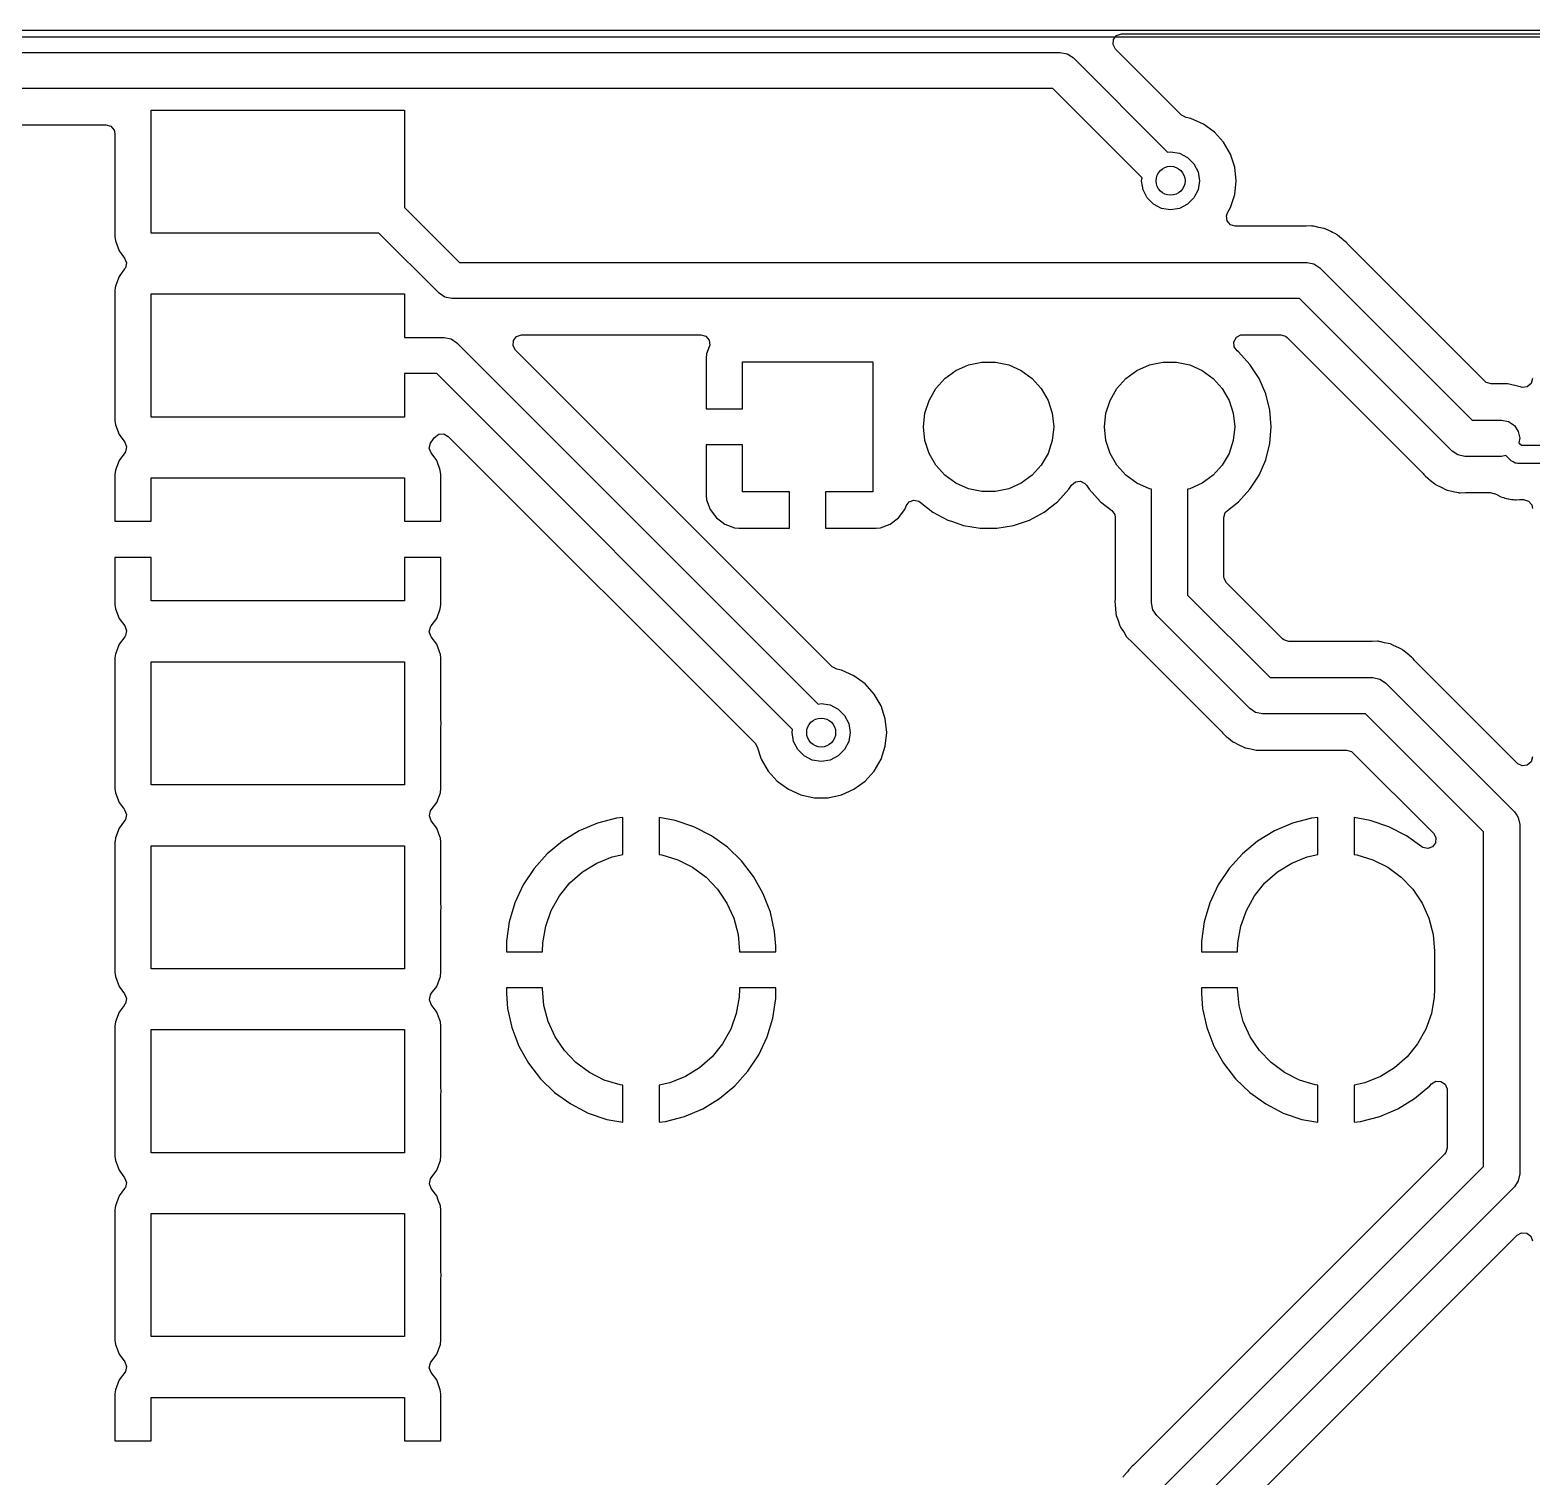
# Model space of a CAD drawing. Extents: x 1.7 to 7.7, y -4.5 to -1.4.
# Drawn here: x 4.77 to 5.587, y -2.185 to -1.398 of the extents above; entities that cross this region are included whole.
import ezdxf

# ---------------------------------------------------------------- set-up
doc = ezdxf.new("R2010")
doc.units = 0
doc.header["$MEASUREMENT"] = 0
doc.layers.add('BLACK', color=7, linetype='CONTINUOUS')

msp = doc.modelspace()

# ---------------------------------------------------------------- linework, layer by layer
at = {"layer": 'BLACK', "linetype": 'CONTINUOUS'}
for p, q in [((1.7, -1.39803), (7.7, -1.39803)), ((7.69803, -1.40197), (1.70197, -1.40197)), ((5.35882, -1.40594), (5.35902, -1.4032)), ((5.35902, -1.4032), (5.36067, -1.40099)), ((5.36067, -1.40099), (5.36324, -1.40003)), ((5.36324, -1.40003), (5.36359, -1.40002)), ((5.36359, -1.40002), (7.6951, -1.40002)), ((4.42, -1.41016), (5.33, -1.41016)), ((5.33, -1.41016), (5.33377, -1.41091)), ((5.33377, -1.41091), (5.33696, -1.41304)), ((5.36014, -1.40835), (5.35882, -1.40594)), ((5.39601, -1.44423), (5.36014, -1.40835)), ((5.33696, -1.41304), (5.38842, -1.4645)), ((5.32592, -1.42984), (4.42408, -1.42984)), ((5.3745, -1.47842), (5.32592, -1.42984)), ((4.83567, -1.50846), (4.83567, -1.44154)), ((4.83567, -1.44154), (4.97346, -1.44154)), ((4.97346, -1.44154), (4.97346, -1.49455)), ((5.39603, -1.44424), (5.39601, -1.44423)), ((5.39845, -1.44555), (5.39603, -1.44424)), ((5.40102, -1.4461), (5.39845, -1.44555)), ((4.63997, -1.44955), (4.81108, -1.44955)), ((4.81108, -1.44955), (4.81372, -1.45032)), ((4.81372, -1.45032), (4.81552, -1.4524)), ((4.81552, -1.4524), (4.81596, -1.45443)), ((5.40782, -1.44913), (5.40102, -1.4461)), ((5.40102, -1.4461), (5.40102, -1.4461)), ((5.41385, -1.45351), (5.40782, -1.44913)), ((5.40782, -1.44913), (5.40782, -1.44913)), ((5.41884, -1.45905), (5.41385, -1.45351)), ((5.41385, -1.45351), (5.41385, -1.45351)), ((4.81596, -1.45443), (4.81596, -1.51035)), ((5.42257, -1.4655), (5.41884, -1.45905)), ((5.38842, -1.4645), (5.39, -1.46425)), ((5.39, -1.46425), (5.39487, -1.46502)), ((5.39487, -1.46502), (5.39926, -1.46726)), ((5.39926, -1.46726), (5.40274, -1.47074)), ((5.42487, -1.47259), (5.42257, -1.4655)), ((5.40274, -1.47074), (5.40498, -1.47513)), ((5.40498, -1.47513), (5.40575, -1.48)), ((5.42565, -1.48), (5.42487, -1.47259)), ((5.37425, -1.48), (5.3745, -1.47842)), ((5.37502, -1.48487), (5.37425, -1.48)), ((5.37726, -1.48926), (5.37502, -1.48487)), ((5.40498, -1.48487), (5.40274, -1.48926)), ((5.40575, -1.48), (5.40498, -1.48487)), ((5.42487, -1.48741), (5.42565, -1.48)), ((4.97346, -1.49455), (5.00327, -1.52435)), ((5.38074, -1.49274), (5.37726, -1.48926)), ((5.38513, -1.49498), (5.38074, -1.49274)), ((5.39926, -1.49274), (5.39487, -1.49498)), ((5.40274, -1.48926), (5.39926, -1.49274)), ((5.42113, -1.49698), (5.42257, -1.4945)), ((5.42257, -1.4945), (5.42487, -1.48741)), ((5.39, -1.49575), (5.38513, -1.49498)), ((5.39487, -1.49498), (5.39, -1.49575)), ((5.42033, -1.49907), (5.42093, -1.49733)), ((5.42072, -1.5018), (5.42033, -1.49907)), ((5.42252, -1.50387), (5.42072, -1.5018)), ((5.42093, -1.49733), (5.42113, -1.49698)), ((4.81596, -1.51035), (4.81596, -1.51035)), ((4.81596, -1.51035), (4.81622, -1.5127)), ((4.95955, -1.50846), (4.83567, -1.50846)), ((4.99224, -1.54116), (4.95955, -1.50846)), ((5.42516, -1.50465), (5.42252, -1.50387)), ((5.46377, -1.50465), (5.42516, -1.50465)), ((5.46679, -1.50456), (5.46377, -1.50465)), ((5.46707, -1.50459), (5.46679, -1.50456)), ((5.46737, -1.50461), (5.46707, -1.50458)), ((5.46707, -1.50458), (5.46707, -1.50459)), ((5.46737, -1.50462), (5.46737, -1.50461)), ((5.46765, -1.50465), (5.46737, -1.50462)), ((5.46866, -1.50489), (5.46765, -1.50465)), ((5.47059, -1.50535), (5.46866, -1.50489)), ((5.47246, -1.50573), (5.47059, -1.50535)), ((5.47355, -1.50596), (5.47246, -1.50573)), ((5.47382, -1.50605), (5.47355, -1.50596)), ((5.47411, -1.50614), (5.47382, -1.50605)), ((5.47382, -1.50605), (5.47382, -1.50605)), ((5.4741, -1.50615), (5.47411, -1.50614)), ((5.47437, -1.50624), (5.4741, -1.50615)), ((5.47561, -1.50687), (5.47437, -1.50624)), ((5.47437, -1.50624), (5.47437, -1.50624)), ((5.47437, -1.50624), (5.47437, -1.50624)), ((5.47707, -1.5076), (5.47561, -1.50687)), ((5.47814, -1.5081), (5.47707, -1.5076)), ((5.47981, -1.50888), (5.47814, -1.5081)), ((5.48006, -1.50903), (5.47981, -1.50888)), ((5.47981, -1.50888), (5.47981, -1.50888)), ((5.47981, -1.50888), (5.47981, -1.50888)), ((5.48031, -1.50918), (5.48006, -1.50902)), ((5.48006, -1.50902), (5.48006, -1.50903)), ((5.48031, -1.50919), (5.48031, -1.50918)), ((5.48054, -1.50934), (5.48031, -1.50919)), ((5.48083, -1.50958), (5.48054, -1.50934)), ((5.48054, -1.50934), (5.48054, -1.50934)), ((5.48054, -1.50934), (5.48054, -1.50934)), ((5.48286, -1.51129), (5.48083, -1.50958)), ((4.81622, -1.5127), (4.8182, -1.51801)), ((4.8182, -1.51801), (4.8182, -1.51801)), ((4.8182, -1.51801), (4.82124, -1.52207)), ((5.48387, -1.51209), (5.48286, -1.51129)), ((5.48399, -1.5122), (5.48387, -1.51209)), ((5.4841, -1.51232), (5.48399, -1.5122)), ((5.48426, -1.51246), (5.4841, -1.51232)), ((5.48494, -1.51303), (5.48426, -1.51246)), ((5.48584, -1.51378), (5.48494, -1.51303)), ((5.48611, -1.51415), (5.48584, -1.51378)), ((5.4864, -1.51454), (5.48611, -1.51415)), ((5.48686, -1.51508), (5.4864, -1.51454)), ((5.56081, -1.58902), (5.48686, -1.51508)), ((4.82124, -1.52207), (4.8222, -1.52465)), ((4.8222, -1.52465), (4.82162, -1.52734)), ((5.00327, -1.52435), (5.4642, -1.52435)), ((5.4642, -1.52435), (5.46796, -1.5251)), ((5.46796, -1.5251), (5.47116, -1.52724)), ((5.47116, -1.52724), (5.55408, -1.61016)), ((4.8182, -1.53199), (4.81622, -1.5373)), ((4.82124, -1.52793), (4.8182, -1.53199)), ((4.8182, -1.53199), (4.8182, -1.53199)), ((4.82162, -1.52734), (4.82124, -1.52793)), ((4.81612, -1.53818), (4.81596, -1.53965)), ((4.81596, -1.53965), (4.81596, -1.53965)), ((4.81596, -1.53965), (4.81596, -1.61035)), ((4.81622, -1.5373), (4.81612, -1.53818)), ((4.83567, -1.60846), (4.83567, -1.54154)), ((4.83567, -1.54154), (4.97346, -1.54154)), ((4.97346, -1.54154), (4.97346, -1.56516)), ((4.99543, -1.54329), (4.99224, -1.54116)), ((4.9992, -1.54404), (4.99543, -1.54329)), ((5.46012, -1.54404), (4.9992, -1.54404)), ((5.54304, -1.62696), (5.46012, -1.54404)), ((4.97346, -1.56516), (4.995, -1.56516)), ((4.995, -1.56516), (4.99877, -1.56591)), ((4.99877, -1.56591), (5.00196, -1.56804)), ((5.00196, -1.56804), (5.19842, -1.7645)), ((5.03255, -1.56966), (5.03274, -1.56692)), ((5.03274, -1.56692), (5.03439, -1.56472)), ((5.03439, -1.56472), (5.03697, -1.56376)), ((5.03697, -1.56376), (5.03732, -1.56374)), ((5.03732, -1.56374), (5.13457, -1.56374)), ((5.13457, -1.56374), (5.13721, -1.56452)), ((5.13721, -1.56452), (5.13901, -1.5666)), ((5.13901, -1.5666), (5.1394, -1.56932)), ((5.4244, -1.5675), (5.42577, -1.56511)), ((5.42455, -1.57025), (5.4244, -1.5675)), ((5.42577, -1.56511), (5.42821, -1.56384)), ((5.42821, -1.56384), (5.42915, -1.56374)), ((5.42915, -1.56374), (5.44994, -1.56374)), ((5.44994, -1.56374), (5.45258, -1.56452)), ((5.45258, -1.56452), (5.45339, -1.56517)), ((5.45339, -1.56517), (5.52733, -1.63912)), ((5.03386, -1.57208), (5.03255, -1.56966)), ((5.20601, -1.74423), (5.03386, -1.57208)), ((5.13773, -1.57412), (5.13748, -1.57646)), ((5.13914, -1.57033), (5.13773, -1.57412)), ((5.13773, -1.57412), (5.13773, -1.57412)), ((5.1394, -1.56932), (5.13914, -1.57033)), ((5.42616, -1.57248), (5.42455, -1.57025)), ((5.42692, -1.57307), (5.42616, -1.57248)), ((5.43311, -1.5798), (5.42692, -1.57307)), ((5.13748, -1.57646), (5.13748, -1.60394)), ((5.15717, -1.60394), (5.15717, -1.57835)), ((5.15717, -1.57835), (5.22803, -1.57835)), ((5.22803, -1.57835), (5.22803, -1.64921)), ((5.26731, -1.58745), (5.27331, -1.58309)), ((5.27331, -1.58309), (5.28007, -1.58008)), ((5.28007, -1.58008), (5.28732, -1.57854)), ((5.28732, -1.57854), (5.29473, -1.57854)), ((5.29473, -1.57854), (5.30197, -1.58008)), ((5.30197, -1.58008), (5.30874, -1.58309)), ((5.30874, -1.58309), (5.31473, -1.58745)), ((5.36574, -1.58745), (5.37173, -1.58309)), ((5.37173, -1.58309), (5.3785, -1.58008)), ((5.3785, -1.58008), (5.38575, -1.57854)), ((5.38575, -1.57854), (5.39315, -1.57854)), ((5.39315, -1.57854), (5.4004, -1.58008)), ((5.4004, -1.58008), (5.40717, -1.58309)), ((5.40717, -1.58309), (5.41316, -1.58745)), ((5.43811, -1.58745), (5.43311, -1.5798)), ((5.43311, -1.5798), (5.43311, -1.5798)), ((5.43311, -1.5798), (5.43311, -1.5798)), ((4.99092, -1.58484), (4.97346, -1.58484)), ((4.97346, -1.58484), (4.97346, -1.60846)), ((5.1845, -1.77842), (4.99092, -1.58484)), ((5.26236, -1.59295), (5.26731, -1.58745)), ((5.31473, -1.58745), (5.31969, -1.59295)), ((5.36078, -1.59295), (5.36574, -1.58745)), ((5.41316, -1.58745), (5.41811, -1.59295)), ((5.44178, -1.59581), (5.43811, -1.58745)), ((5.56162, -1.58968), (5.56081, -1.58902)), ((5.56426, -1.59045), (5.56162, -1.58968)), ((5.57345, -1.59045), (5.56426, -1.59045)), ((5.58017, -1.59205), (5.57345, -1.59045)), ((5.57345, -1.59045), (5.57345, -1.59045)), ((5.58028, -1.59208), (5.58017, -1.59205)), ((5.58017, -1.59205), (5.58017, -1.59205)), ((5.58017, -1.59205), (5.58017, -1.59205)), ((5.58125, -1.59233), (5.58028, -1.59208)), ((5.58398, -1.59194), (5.58125, -1.59233)), ((5.58606, -1.59014), (5.58398, -1.59194)), ((5.58683, -1.5875), (5.58606, -1.59014)), ((5.25636, -1.60641), (5.25865, -1.59937)), ((5.25865, -1.59937), (5.26236, -1.59295)), ((5.31969, -1.59295), (5.32339, -1.59937)), ((5.32339, -1.59937), (5.32568, -1.60641)), ((5.35479, -1.60641), (5.35708, -1.59937)), ((5.35708, -1.59937), (5.36078, -1.59295)), ((5.41811, -1.59295), (5.42182, -1.59937)), ((5.42182, -1.59937), (5.42411, -1.60641)), ((5.44402, -1.60467), (5.44178, -1.59581)), ((4.97346, -1.60846), (4.83567, -1.60846)), ((5.13748, -1.60394), (5.15717, -1.60394)), ((5.25559, -1.61378), (5.25636, -1.60641)), ((5.32568, -1.60641), (5.32646, -1.61378)), ((5.35402, -1.61378), (5.35479, -1.60641)), ((5.42411, -1.60641), (5.42488, -1.61378)), ((5.44478, -1.61378), (5.44402, -1.60467)), ((5.44402, -1.60467), (5.44402, -1.60467)), ((4.81596, -1.61035), (4.81596, -1.61035)), ((4.81596, -1.61035), (4.81622, -1.6127)), ((4.81622, -1.6127), (4.8182, -1.61801)), ((5.25636, -1.62115), (5.25559, -1.61378)), ((5.32646, -1.61378), (5.32568, -1.62115)), ((5.35479, -1.62115), (5.35402, -1.61378)), ((5.42488, -1.61378), (5.42411, -1.62115)), ((5.44402, -1.62289), (5.44478, -1.61378)), ((5.44478, -1.61378), (5.44478, -1.61378)), ((5.55408, -1.61016), (5.57, -1.61016)), ((5.57, -1.61016), (5.57377, -1.61091)), ((5.57377, -1.61091), (5.57696, -1.61304)), ((5.57696, -1.61304), (5.57909, -1.61623)), ((5.57909, -1.61623), (5.57984, -1.62)), ((4.8182, -1.61801), (4.8182, -1.61801)), ((4.8182, -1.61801), (4.82126, -1.62209)), ((4.82126, -1.62209), (4.82222, -1.62467)), ((4.82222, -1.62467), (4.82163, -1.62736)), ((4.98692, -1.62536), (4.9875, -1.62268)), ((4.9875, -1.62268), (4.98788, -1.62209)), ((4.98788, -1.62209), (4.98982, -1.61949)), ((4.98982, -1.61949), (4.99202, -1.61785)), ((4.99202, -1.61785), (4.99477, -1.61765)), ((4.99477, -1.61765), (4.99718, -1.61897)), ((4.99718, -1.61897), (5.16406, -1.78585)), ((5.13748, -1.62362), (5.13748, -1.6511)), ((5.15717, -1.62362), (5.13748, -1.62362)), ((5.15717, -1.64921), (5.15717, -1.62362)), ((5.25865, -1.62819), (5.25636, -1.62115)), ((5.32568, -1.62115), (5.32339, -1.62819)), ((5.35708, -1.62819), (5.35479, -1.62115)), ((5.42411, -1.62115), (5.42182, -1.62819)), ((5.44178, -1.63174), (5.44402, -1.62289)), ((5.44402, -1.62289), (5.44402, -1.62289)), ((5.57984, -1.62), (5.57936, -1.6224)), ((5.57936, -1.6224), (5.58078, -1.62382)), ((5.58078, -1.62382), (5.71, -1.62382)), ((4.81821, -1.632), (4.81624, -1.63731)), ((4.82126, -1.62794), (4.81821, -1.632)), ((4.81821, -1.632), (4.81821, -1.632)), ((4.82163, -1.62736), (4.82126, -1.62794)), ((4.98788, -1.62794), (4.98692, -1.62536)), ((4.99092, -1.632), (4.98788, -1.62794)), ((4.9929, -1.63731), (4.99092, -1.632)), ((4.99092, -1.632), (4.99092, -1.632)), ((5.26236, -1.63461), (5.25865, -1.62819)), ((5.32339, -1.62819), (5.31969, -1.63461)), ((5.36078, -1.63461), (5.35708, -1.62819)), ((5.42182, -1.62819), (5.41811, -1.63461)), ((5.43811, -1.64011), (5.44178, -1.63174)), ((5.54623, -1.62909), (5.54304, -1.62696)), ((5.54304, -1.62696), (5.54304, -1.62696)), ((5.55, -1.62984), (5.54623, -1.62909)), ((5.57, -1.62984), (5.55, -1.62984)), ((5.5724, -1.62936), (5.57, -1.62984)), ((5.57526, -1.63222), (5.5724, -1.62936)), ((5.57633, -1.6328), (5.57526, -1.63222)), ((5.57735, -1.63346), (5.57633, -1.6328)), ((4.81624, -1.63731), (4.81598, -1.63965)), ((4.81598, -1.63965), (4.81598, -1.66516)), ((4.81624, -1.63731), (4.81624, -1.63731)), ((4.83567, -1.66516), (4.83567, -1.64154)), ((4.83567, -1.64154), (4.97346, -1.64154)), ((4.97346, -1.64154), (4.97346, -1.66516)), ((4.99315, -1.63965), (4.9929, -1.63731)), ((4.9929, -1.63731), (4.9929, -1.63731)), ((4.99315, -1.66516), (4.99315, -1.63965)), ((4.99315, -1.63965), (4.99315, -1.63965)), ((5.26731, -1.64011), (5.26236, -1.63461)), ((5.27331, -1.64447), (5.26731, -1.64011)), ((5.31473, -1.64011), (5.30874, -1.64447)), ((5.31969, -1.63461), (5.31473, -1.64011)), ((5.36574, -1.64011), (5.36078, -1.63461)), ((5.37173, -1.64447), (5.36574, -1.64011)), ((5.41316, -1.64011), (5.40717, -1.64447)), ((5.41811, -1.63461), (5.41316, -1.64011)), ((5.43311, -1.64776), (5.43811, -1.64011)), ((5.52733, -1.63912), (5.5278, -1.63966)), ((5.5278, -1.63966), (5.52836, -1.64041)), ((5.52836, -1.64041), (5.52994, -1.64174)), ((5.5776, -1.6335), (5.57735, -1.63346)), ((5.57769, -1.63355), (5.5776, -1.6335)), ((5.57787, -1.63354), (5.57769, -1.63355)), ((5.57874, -1.63366), (5.57787, -1.63354)), ((5.71, -1.63366), (5.57874, -1.63366)), ((5.18276, -1.64921), (5.15717, -1.64921)), ((5.18276, -1.6689), (5.18276, -1.64921)), ((5.22803, -1.64921), (5.20244, -1.64921)), ((5.20244, -1.64921), (5.20244, -1.6689)), ((5.28007, -1.64748), (5.27331, -1.64447)), ((5.28732, -1.64902), (5.28007, -1.64748)), ((5.29473, -1.64902), (5.28732, -1.64902)), ((5.30197, -1.64748), (5.29473, -1.64902)), ((5.30874, -1.64447), (5.30197, -1.64748)), ((5.3285, -1.65448), (5.33468, -1.64776)), ((5.33468, -1.64776), (5.33615, -1.64552)), ((5.33615, -1.64552), (5.33824, -1.64373)), ((5.33824, -1.64373), (5.34097, -1.64336)), ((5.34097, -1.64336), (5.34346, -1.64452)), ((5.34346, -1.64452), (5.34432, -1.64552)), ((5.34432, -1.64552), (5.34579, -1.64776)), ((5.34579, -1.64776), (5.34579, -1.64776)), ((5.34579, -1.64776), (5.34579, -1.64776)), ((5.34579, -1.64776), (5.35198, -1.65448)), ((5.3785, -1.64748), (5.37173, -1.64447)), ((5.37961, -1.64771), (5.3785, -1.64748)), ((5.37961, -1.70945), (5.37961, -1.64771)), ((5.4004, -1.64748), (5.39929, -1.64771)), ((5.39929, -1.64771), (5.39929, -1.70537)), ((5.40717, -1.64447), (5.4004, -1.64748)), ((5.42692, -1.65448), (5.43311, -1.64776)), ((5.52994, -1.64174), (5.53009, -1.64188)), ((5.53009, -1.64188), (5.53032, -1.64211)), ((5.53032, -1.64211), (5.53032, -1.64211)), ((5.53032, -1.64211), (5.53119, -1.64279)), ((5.53119, -1.64279), (5.53134, -1.64291)), ((5.53134, -1.64291), (5.53365, -1.64485)), ((5.53365, -1.64485), (5.53365, -1.64485)), ((5.53365, -1.64485), (5.53389, -1.64501)), ((5.53389, -1.64501), (5.53389, -1.64501)), ((5.53389, -1.64501), (5.53414, -1.64517)), ((5.53414, -1.64517), (5.53414, -1.64517)), ((5.53414, -1.64517), (5.53438, -1.64532)), ((5.53438, -1.64532), (5.53438, -1.64532)), ((5.53438, -1.64532), (5.53438, -1.64532)), ((5.53438, -1.64532), (5.53712, -1.6466)), ((5.53712, -1.6466), (5.53983, -1.64795)), ((5.53983, -1.64795), (5.53983, -1.64795)), ((5.53983, -1.64795), (5.54009, -1.64805)), ((5.54009, -1.64805), (5.54009, -1.64805)), ((5.54009, -1.64805), (5.54037, -1.64815)), ((5.54037, -1.64815), (5.54037, -1.64815)), ((5.54037, -1.64815), (5.54064, -1.64824)), ((5.54064, -1.64824), (5.5436, -1.64885)), ((5.5436, -1.64885), (5.54655, -1.64955)), ((5.54655, -1.64955), (5.54655, -1.64955)), ((5.54655, -1.64955), (5.54683, -1.64958)), ((5.54683, -1.64958), (5.54683, -1.64958)), ((5.54683, -1.64958), (5.54712, -1.64961)), ((5.54712, -1.64961), (5.54712, -1.64961)), ((5.54712, -1.64961), (5.54741, -1.64964)), ((5.54741, -1.64964), (5.55043, -1.64955)), ((5.54741, -1.64964), (5.54741, -1.64964)), ((5.54741, -1.64964), (5.54741, -1.64964)), ((5.55043, -1.64955), (5.56383, -1.64955)), ((5.56383, -1.64955), (5.56578, -1.65008)), ((5.13748, -1.6511), (5.13773, -1.65344)), ((5.13773, -1.65344), (5.13773, -1.65344)), ((5.13773, -1.65344), (5.13971, -1.65874)), ((5.24549, -1.65874), (5.24621, -1.65681)), ((5.24621, -1.65681), (5.24786, -1.65461)), ((5.24786, -1.65461), (5.25043, -1.65365)), ((5.25043, -1.65365), (5.25312, -1.65423)), ((5.25312, -1.65423), (5.25378, -1.65466)), ((5.25378, -1.65466), (5.26076, -1.6601)), ((5.32245, -1.65919), (5.32404, -1.65795)), ((5.32404, -1.65795), (5.3285, -1.65448)), ((5.35198, -1.65448), (5.35802, -1.65919)), ((5.42088, -1.65919), (5.42692, -1.65448)), ((5.56578, -1.65008), (5.56582, -1.64998)), ((5.56582, -1.64998), (5.5661, -1.65011)), ((5.5661, -1.65011), (5.56779, -1.65083)), ((5.56779, -1.65083), (5.56799, -1.65093)), ((5.56799, -1.65093), (5.5696, -1.65182)), ((5.5696, -1.65182), (5.57037, -1.65201)), ((5.57037, -1.65201), (5.57109, -1.65226)), ((5.57109, -1.65226), (5.57182, -1.65258)), ((5.57182, -1.65258), (5.57352, -1.65285)), ((5.57352, -1.65285), (5.57363, -1.65286)), ((5.57363, -1.65286), (5.57385, -1.65291)), ((5.57385, -1.65291), (5.57563, -1.65337)), ((5.57563, -1.65337), (5.57642, -1.65337)), ((5.57642, -1.65337), (5.57718, -1.65343)), ((5.57718, -1.65343), (5.57796, -1.65355)), ((5.57796, -1.65355), (5.57979, -1.65338)), ((5.57796, -1.65355), (5.57796, -1.65355)), ((5.57796, -1.65355), (5.57796, -1.65355)), ((5.57796, -1.65355), (5.57796, -1.65355)), ((5.57979, -1.65338), (5.58002, -1.65337)), ((5.58002, -1.65337), (5.58197, -1.65337)), ((5.58197, -1.65337), (5.58461, -1.65414)), ((5.58461, -1.65414), (5.58641, -1.65622)), ((5.58641, -1.65622), (5.58685, -1.65825)), ((4.81598, -1.66516), (4.83567, -1.66516)), ((4.97346, -1.66516), (4.99315, -1.66516)), ((5.13971, -1.65874), (5.13971, -1.65874)), ((5.13971, -1.65874), (5.1431, -1.66328)), ((5.1431, -1.66328), (5.1431, -1.66328)), ((5.1431, -1.66328), (5.14763, -1.66667)), ((5.23756, -1.66667), (5.24209, -1.66328)), ((5.24209, -1.66328), (5.24549, -1.65874)), ((5.24209, -1.66328), (5.24209, -1.66328)), ((5.24549, -1.65874), (5.24549, -1.65874)), ((5.26076, -1.6601), (5.26076, -1.6601)), ((5.26076, -1.6601), (5.26076, -1.6601)), ((5.26076, -1.6601), (5.2688, -1.66445)), ((5.2688, -1.66445), (5.27087, -1.66516)), ((5.27087, -1.66516), (5.27744, -1.66741)), ((5.30461, -1.66741), (5.31325, -1.66445)), ((5.31325, -1.66445), (5.32128, -1.6601)), ((5.32128, -1.6601), (5.32245, -1.65919)), ((5.35802, -1.65919), (5.35963, -1.66142)), ((5.35963, -1.66142), (5.3599, -1.66304)), ((5.3599, -1.66304), (5.3599, -1.70694)), ((5.419, -1.66304), (5.41977, -1.6604)), ((5.419, -1.69519), (5.419, -1.66304)), ((5.41977, -1.6604), (5.42088, -1.65919)), ((5.14763, -1.66667), (5.14763, -1.66667)), ((5.14763, -1.66667), (5.15294, -1.66865)), ((5.15294, -1.66865), (5.15294, -1.66865)), ((5.15294, -1.66865), (5.15528, -1.6689)), ((5.15528, -1.6689), (5.15528, -1.6689)), ((5.15528, -1.6689), (5.18276, -1.6689)), ((5.20244, -1.6689), (5.22991, -1.6689)), ((5.22991, -1.6689), (5.22992, -1.6689)), ((5.22992, -1.6689), (5.23226, -1.66865)), ((5.23226, -1.66865), (5.23756, -1.66667)), ((5.23226, -1.66865), (5.23226, -1.66865)), ((5.23756, -1.66667), (5.23756, -1.66667)), ((5.27744, -1.66741), (5.27744, -1.66741)), ((5.27744, -1.66741), (5.27744, -1.66741)), ((5.27744, -1.66741), (5.28645, -1.66892)), ((5.28645, -1.66892), (5.28645, -1.66892)), ((5.28645, -1.66892), (5.29559, -1.66892)), ((5.29559, -1.66892), (5.30461, -1.66741)), ((5.29559, -1.66892), (5.29559, -1.66892)), ((4.81598, -1.68484), (4.81598, -1.71035)), ((4.83567, -1.68484), (4.81598, -1.68484)), ((4.83567, -1.70846), (4.83567, -1.68484)), ((4.99315, -1.68484), (4.97346, -1.68484)), ((4.97346, -1.68484), (4.97346, -1.70846)), ((4.99315, -1.71035), (4.99315, -1.68484)), ((5.41911, -1.69623), (5.419, -1.69519)), ((5.42043, -1.69864), (5.41911, -1.69623)), ((5.45081, -1.72902), (5.42043, -1.69864)), ((5.3599, -1.70694), (5.35985, -1.70765)), ((5.39929, -1.70537), (5.44408, -1.75016)), ((4.81598, -1.71035), (4.81624, -1.71269)), ((4.81624, -1.71269), (4.81624, -1.71269)), ((4.81624, -1.71269), (4.81821, -1.718)), ((4.90654, -1.70846), (4.83567, -1.70846)), ((4.97346, -1.70846), (4.90654, -1.70846)), ((4.99092, -1.718), (4.9929, -1.71269)), ((4.9929, -1.71269), (4.99315, -1.71035)), ((4.9929, -1.71269), (4.9929, -1.71269)), ((4.99315, -1.71035), (4.99315, -1.71035)), ((5.35985, -1.70765), (5.35971, -1.70858)), ((5.35971, -1.70858), (5.35989, -1.71063)), ((5.35989, -1.71063), (5.3599, -1.71085)), ((5.3599, -1.71085), (5.3599, -1.71117)), ((5.3599, -1.71117), (5.36005, -1.71245)), ((5.36005, -1.71245), (5.36031, -1.71546)), ((5.38036, -1.71322), (5.37961, -1.70945)), ((5.38249, -1.71641), (5.38036, -1.71322)), ((4.81821, -1.718), (4.81821, -1.718)), ((4.81821, -1.718), (4.82126, -1.72206)), ((4.82126, -1.72206), (4.82222, -1.72464)), ((4.98692, -1.72533), (4.9875, -1.72264)), ((4.9875, -1.72264), (4.98788, -1.72206)), ((4.98788, -1.72206), (4.99092, -1.718)), ((4.99092, -1.718), (4.99092, -1.718)), ((5.36031, -1.71546), (5.36037, -1.71574)), ((5.36037, -1.71574), (5.36037, -1.71574)), ((5.36037, -1.71574), (5.36043, -1.71603)), ((5.36043, -1.71603), (5.36044, -1.71603)), ((5.36044, -1.71603), (5.3605, -1.71631)), ((5.3605, -1.71631), (5.36154, -1.71915)), ((5.36154, -1.71915), (5.36249, -1.72202)), ((5.36249, -1.72202), (5.36261, -1.72228)), ((5.36261, -1.72228), (5.36261, -1.72228)), ((5.36261, -1.72228), (5.36274, -1.72255)), ((5.36274, -1.72255), (5.36274, -1.72255)), ((5.36274, -1.72255), (5.36286, -1.7228)), ((5.36286, -1.7228), (5.36286, -1.7228)), ((5.36286, -1.7228), (5.36286, -1.7228)), ((5.36286, -1.7228), (5.36453, -1.72533)), ((5.43304, -1.76696), (5.38249, -1.71641)), ((4.82126, -1.72791), (4.8182, -1.73199)), ((4.82163, -1.72732), (4.82126, -1.72791)), ((4.82222, -1.72464), (4.82163, -1.72732)), ((4.98788, -1.72791), (4.98692, -1.72533)), ((4.99094, -1.73199), (4.98788, -1.72791)), ((5.36453, -1.72533), (5.36611, -1.7279)), ((5.36611, -1.7279), (5.36629, -1.72812)), ((5.36629, -1.72812), (5.36629, -1.72812)), ((5.36629, -1.72812), (5.36648, -1.72835)), ((5.36648, -1.72835), (5.36648, -1.72835)), ((5.36648, -1.72835), (5.36666, -1.72857)), ((5.36666, -1.72857), (5.36886, -1.73065)), ((5.36886, -1.73065), (5.41733, -1.77912)), ((5.45162, -1.72968), (5.45081, -1.72902)), ((5.45426, -1.73045), (5.45162, -1.72968)), ((5.49957, -1.73045), (5.45426, -1.73045)), ((5.50259, -1.73036), (5.49957, -1.73045)), ((5.50288, -1.73039), (5.50259, -1.73036)), ((5.50317, -1.73042), (5.50288, -1.73039)), ((5.50288, -1.73039), (5.50288, -1.73039)), ((5.50345, -1.73045), (5.50317, -1.73042)), ((5.50317, -1.73042), (5.50317, -1.73042)), ((5.50427, -1.73065), (5.50345, -1.73045)), ((5.5064, -1.73115), (5.50427, -1.73065)), ((5.50826, -1.73154), (5.5064, -1.73115)), ((4.81612, -1.73819), (4.81596, -1.73965)), ((4.81622, -1.7373), (4.81612, -1.73819)), ((4.8182, -1.73199), (4.81622, -1.7373)), ((4.8182, -1.73199), (4.8182, -1.73199)), ((4.99287, -1.73717), (4.99094, -1.73199)), ((4.99094, -1.73199), (4.99094, -1.73199)), ((4.99292, -1.7373), (4.99287, -1.73717)), ((4.99317, -1.73965), (4.99292, -1.7373)), ((5.50936, -1.73176), (5.50826, -1.73154)), ((5.50963, -1.73185), (5.50936, -1.73176)), ((5.50991, -1.73195), (5.50963, -1.73185)), ((5.50963, -1.73185), (5.50963, -1.73185)), ((5.51017, -1.73205), (5.50991, -1.73195)), ((5.50991, -1.73195), (5.50991, -1.73195)), ((5.51091, -1.73242), (5.51017, -1.73205)), ((5.51017, -1.73205), (5.51017, -1.73205)), ((5.51017, -1.73205), (5.51017, -1.73205)), ((5.51288, -1.7334), (5.51091, -1.73242)), ((5.51407, -1.73396), (5.51288, -1.7334)), ((5.51562, -1.73468), (5.51407, -1.73396)), ((5.51586, -1.73483), (5.51562, -1.73468)), ((5.51562, -1.73468), (5.51562, -1.73468)), ((5.51562, -1.73468), (5.51562, -1.73468)), ((5.51611, -1.73499), (5.51586, -1.73483)), ((5.51586, -1.73483), (5.51586, -1.73483)), ((5.51635, -1.73515), (5.51611, -1.73499)), ((5.51611, -1.73499), (5.51611, -1.73499)), ((5.51866, -1.73709), (5.51635, -1.73515)), ((5.51968, -1.73789), (5.51866, -1.73709)), ((5.51979, -1.738), (5.51968, -1.73789)), ((5.51991, -1.73812), (5.51979, -1.738)), ((5.52006, -1.73826), (5.51991, -1.73812)), ((5.52097, -1.73902), (5.52006, -1.73826)), ((5.52164, -1.73959), (5.52097, -1.73902)), ((5.52169, -1.73965), (5.52164, -1.73959)), ((4.81596, -1.73965), (4.81596, -1.73965)), ((4.81596, -1.73965), (4.81596, -1.81035)), ((4.83567, -1.80846), (4.83567, -1.74154)), ((4.83567, -1.74154), (4.97346, -1.74154)), ((4.97346, -1.74154), (4.97346, -1.80846)), ((4.99317, -1.77257), (4.99317, -1.73965)), ((4.99317, -1.73965), (4.99317, -1.73965)), ((4.99317, -1.73965), (4.99317, -1.73965)), ((5.20603, -1.74424), (5.20601, -1.74423)), ((5.20845, -1.74555), (5.20603, -1.74424)), ((5.21102, -1.7461), (5.20845, -1.74555)), ((5.21782, -1.74913), (5.21102, -1.7461)), ((5.21102, -1.7461), (5.21102, -1.7461)), ((5.5222, -1.74034), (5.52169, -1.73965)), ((5.52267, -1.74088), (5.5222, -1.74034)), ((5.5785, -1.79671), (5.52267, -1.74088)), ((5.22385, -1.75351), (5.21782, -1.74913)), ((5.21782, -1.74913), (5.21782, -1.74913)), ((5.22884, -1.75905), (5.22385, -1.75351)), ((5.22385, -1.75351), (5.22385, -1.75351)), ((5.44408, -1.75016), (5.5, -1.75016)), ((5.5, -1.75016), (5.50377, -1.75091)), ((5.50377, -1.75091), (5.50696, -1.75304)), ((5.50696, -1.75304), (5.57696, -1.82304)), ((5.23257, -1.7655), (5.22884, -1.75905)), ((5.19842, -1.7645), (5.2, -1.76425)), ((5.2, -1.76425), (5.20487, -1.76502)), ((5.20487, -1.76502), (5.20926, -1.76726)), ((5.20926, -1.76726), (5.21274, -1.77074)), ((5.21274, -1.77074), (5.21498, -1.77513)), ((5.23487, -1.77259), (5.23257, -1.7655)), ((5.43623, -1.76909), (5.43304, -1.76696)), ((5.44, -1.76984), (5.43623, -1.76909)), ((5.49592, -1.76984), (5.44, -1.76984)), ((5.56016, -1.83408), (5.49592, -1.76984)), ((4.99318, -1.77278), (4.99317, -1.77257)), ((4.99317, -1.77743), (4.99318, -1.77722)), ((4.99317, -1.81035), (4.99317, -1.77743)), ((4.99337, -1.775), (4.99318, -1.77278)), ((4.99318, -1.77722), (4.99337, -1.775)), ((4.99337, -1.775), (4.99337, -1.775)), ((5.18425, -1.78), (5.1845, -1.77842)), ((5.18502, -1.78487), (5.18425, -1.78)), ((5.21498, -1.77513), (5.21575, -1.78)), ((5.21575, -1.78), (5.21498, -1.78487)), ((5.23565, -1.78), (5.23487, -1.77259)), ((5.23487, -1.78741), (5.23565, -1.78)), ((5.41733, -1.77912), (5.4178, -1.77966)), ((5.4178, -1.77966), (5.41836, -1.78041)), ((5.41836, -1.78041), (5.41994, -1.78174)), ((5.16406, -1.78585), (5.16526, -1.78779)), ((5.16526, -1.78779), (5.16743, -1.7945)), ((5.18726, -1.78926), (5.18502, -1.78487)), ((5.21498, -1.78487), (5.21274, -1.78926)), ((5.23257, -1.7945), (5.23487, -1.78741)), ((5.41994, -1.78174), (5.42009, -1.78188)), ((5.42009, -1.78188), (5.42032, -1.78211)), ((5.42032, -1.78211), (5.42032, -1.78211)), ((5.42032, -1.78211), (5.42134, -1.78291)), ((5.42134, -1.78291), (5.42365, -1.78485)), ((5.42365, -1.78485), (5.42365, -1.78485)), ((5.42365, -1.78485), (5.42389, -1.78501)), ((5.42389, -1.78501), (5.42389, -1.78501)), ((5.42389, -1.78501), (5.42414, -1.78517)), ((5.42414, -1.78517), (5.42414, -1.78517)), ((5.42414, -1.78517), (5.42438, -1.78532)), ((5.42438, -1.78532), (5.42438, -1.78532)), ((5.42438, -1.78532), (5.42438, -1.78532)), ((5.42438, -1.78532), (5.42712, -1.7866)), ((5.42712, -1.7866), (5.42983, -1.78795)), ((5.42983, -1.78795), (5.42983, -1.78795)), ((5.42983, -1.78795), (5.43009, -1.78805)), ((5.43009, -1.78805), (5.43009, -1.78805)), ((5.43009, -1.78805), (5.43037, -1.78815)), ((5.43037, -1.78815), (5.43037, -1.78815)), ((5.43037, -1.78815), (5.43064, -1.78824)), ((5.43064, -1.78824), (5.4336, -1.78885)), ((5.16743, -1.7945), (5.16743, -1.7945)), ((5.16743, -1.7945), (5.17116, -1.80095)), ((5.19074, -1.79274), (5.18726, -1.78926)), ((5.19513, -1.79498), (5.19074, -1.79274)), ((5.2, -1.79575), (5.19513, -1.79498)), ((5.20487, -1.79498), (5.2, -1.79575)), ((5.20926, -1.79274), (5.20487, -1.79498)), ((5.21274, -1.78926), (5.20926, -1.79274)), ((5.22884, -1.80095), (5.23257, -1.7945)), ((5.4336, -1.78885), (5.43655, -1.78955)), ((5.43655, -1.78955), (5.43655, -1.78955)), ((5.43655, -1.78955), (5.43683, -1.78958)), ((5.43683, -1.78958), (5.43683, -1.78958)), ((5.43683, -1.78958), (5.43712, -1.78961)), ((5.43712, -1.78961), (5.43712, -1.78961)), ((5.43712, -1.78961), (5.43741, -1.78964)), ((5.43741, -1.78964), (5.44043, -1.78955)), ((5.43741, -1.78964), (5.43741, -1.78964)), ((5.43741, -1.78964), (5.43741, -1.78964)), ((5.44043, -1.78955), (5.48574, -1.78955)), ((5.48574, -1.78955), (5.48838, -1.79032)), ((5.48838, -1.79032), (5.48919, -1.79098)), ((5.48919, -1.79098), (5.53295, -1.83474)), ((5.57875, -1.79695), (5.5785, -1.79671)), ((5.58606, -1.7959), (5.58398, -1.7977)), ((5.58683, -1.79326), (5.58606, -1.7959)), ((5.17116, -1.80095), (5.17615, -1.80649)), ((5.22385, -1.80649), (5.22884, -1.80095)), ((5.58125, -1.79809), (5.57875, -1.79695)), ((5.58398, -1.7977), (5.58125, -1.79809)), ((4.81596, -1.81035), (4.81596, -1.81035)), ((4.81596, -1.81035), (4.81622, -1.8127)), ((4.81622, -1.8127), (4.8182, -1.81801)), ((4.97346, -1.80846), (4.83567, -1.80846)), ((4.99094, -1.81801), (4.99292, -1.8127)), ((4.99292, -1.8127), (4.99317, -1.81035)), ((5.17615, -1.80649), (5.18218, -1.81087)), ((5.18218, -1.81087), (5.18218, -1.81087)), ((5.18218, -1.81087), (5.18898, -1.8139)), ((5.21102, -1.8139), (5.21782, -1.81087)), ((5.21782, -1.81087), (5.22385, -1.80649)), ((4.8182, -1.81801), (4.8182, -1.81801)), ((4.8182, -1.81801), (4.81981, -1.82016)), ((4.81981, -1.82016), (4.8209, -1.82162)), ((4.98789, -1.82207), (4.99094, -1.81801)), ((5.18898, -1.8139), (5.18898, -1.8139)), ((5.18898, -1.8139), (5.19627, -1.81545)), ((5.19627, -1.81545), (5.19627, -1.81545)), ((5.19627, -1.81545), (5.20373, -1.81545)), ((5.20373, -1.81545), (5.21102, -1.8139)), ((5.20373, -1.81545), (5.20373, -1.81545)), ((4.82124, -1.82793), (4.8182, -1.83199)), ((4.8209, -1.82162), (4.82124, -1.82207)), ((4.82124, -1.82207), (4.8222, -1.82465)), ((4.82162, -1.82734), (4.82124, -1.82793)), ((4.8222, -1.82465), (4.82162, -1.82734)), ((4.98693, -1.82535), (4.98751, -1.82266)), ((4.98789, -1.82793), (4.98693, -1.82535)), ((4.98751, -1.82266), (4.98789, -1.82207)), ((4.99094, -1.83199), (4.98789, -1.82793)), ((5.07834, -1.82933), (5.06847, -1.83352)), ((5.08871, -1.82662), (5.07834, -1.82933)), ((5.0922, -1.82623), (5.08871, -1.82662)), ((5.08871, -1.82662), (5.08871, -1.82662)), ((5.0922, -1.84636), (5.0922, -1.82623)), ((5.12062, -1.82778), (5.11189, -1.82617)), ((5.11189, -1.82617), (5.11189, -1.84629)), ((5.13076, -1.83124), (5.12062, -1.82778)), ((5.12062, -1.82778), (5.12062, -1.82778)), ((5.45629, -1.82933), (5.44643, -1.83352)), ((5.46666, -1.82662), (5.45629, -1.82933)), ((5.47016, -1.82623), (5.46666, -1.82662)), ((5.46666, -1.82662), (5.46666, -1.82662)), ((5.47016, -1.84636), (5.47016, -1.82623)), ((5.49857, -1.82778), (5.48984, -1.82617)), ((5.48984, -1.82617), (5.48984, -1.84629)), ((5.50872, -1.83124), (5.49857, -1.82778)), ((5.49857, -1.82778), (5.49857, -1.82778)), ((5.57696, -1.82304), (5.57696, -1.82304)), ((5.57696, -1.82304), (5.57828, -1.82501)), ((5.57828, -1.82501), (5.57909, -1.82623)), ((5.57909, -1.82623), (5.57984, -1.83)), ((4.81622, -1.8373), (4.81602, -1.8391)), ((4.8182, -1.83199), (4.81622, -1.8373)), ((4.8182, -1.83199), (4.8182, -1.83199)), ((4.99286, -1.83715), (4.99094, -1.83199)), ((4.99094, -1.83199), (4.99094, -1.83199)), ((4.99292, -1.8373), (4.99286, -1.83715)), ((4.99317, -1.83965), (4.99292, -1.8373)), ((5.06847, -1.83352), (5.05933, -1.8391)), ((5.06847, -1.83352), (5.06847, -1.83352)), ((5.1403, -1.83614), (5.13076, -1.83124)), ((5.13076, -1.83124), (5.13076, -1.83124)), ((5.14901, -1.84238), (5.1403, -1.83614)), ((5.1403, -1.83614), (5.1403, -1.83614)), ((5.44643, -1.83352), (5.43728, -1.8391)), ((5.44643, -1.83352), (5.44643, -1.83352)), ((5.51825, -1.83614), (5.50872, -1.83124)), ((5.50872, -1.83124), (5.50872, -1.83124)), ((5.52666, -1.84216), (5.51825, -1.83614)), ((5.51825, -1.83614), (5.51825, -1.83614)), ((5.53295, -1.83474), (5.53427, -1.83715)), ((5.53427, -1.83715), (5.53408, -1.8399)), ((5.56016, -2.01592), (5.56016, -1.83408)), ((5.57984, -1.83), (5.57984, -1.83)), ((5.57984, -1.83), (5.57984, -2.02)), ((4.81602, -1.8391), (4.81596, -1.83965)), ((4.81596, -1.83965), (4.81596, -1.83965)), ((4.81596, -1.83965), (4.81596, -1.91035)), ((4.83567, -1.90846), (4.83567, -1.84154)), ((4.83567, -1.84154), (4.97346, -1.84154)), ((4.97346, -1.84154), (4.97346, -1.90846)), ((4.99317, -1.87257), (4.99317, -1.83965)), ((4.99317, -1.83965), (4.99317, -1.83965)), ((4.99317, -1.83965), (4.99317, -1.83965)), ((5.05932, -1.8391), (5.05109, -1.84596)), ((5.05933, -1.8391), (5.05932, -1.8391)), ((5.15673, -1.84982), (5.14901, -1.84238)), ((5.14901, -1.84238), (5.14901, -1.84238)), ((5.43728, -1.8391), (5.42904, -1.84596)), ((5.43728, -1.8391), (5.43728, -1.8391)), ((5.52716, -1.84248), (5.52666, -1.84216)), ((5.52985, -1.84306), (5.52716, -1.84248)), ((5.53243, -1.8421), (5.52985, -1.84306)), ((5.53408, -1.8399), (5.53243, -1.8421)), ((5.04393, -1.85394), (5.03802, -1.86288)), ((5.05109, -1.84596), (5.04393, -1.85394)), ((5.05109, -1.84596), (5.05109, -1.84596)), ((5.07021, -1.85577), (5.07794, -1.85101)), ((5.07794, -1.85101), (5.08637, -1.84762)), ((5.08637, -1.84762), (5.0922, -1.84636)), ((5.11189, -1.84629), (5.11333, -1.84648)), ((5.11333, -1.84648), (5.12201, -1.84914)), ((5.12201, -1.84914), (5.13012, -1.85323)), ((5.13012, -1.85323), (5.13742, -1.85863)), ((5.16328, -1.85831), (5.15673, -1.84982)), ((5.15673, -1.84982), (5.15673, -1.84982)), ((5.42188, -1.85394), (5.41597, -1.86288)), ((5.42904, -1.84596), (5.42188, -1.85394)), ((5.42904, -1.84596), (5.42904, -1.84596)), ((5.44816, -1.85577), (5.45589, -1.85101)), ((5.45589, -1.85101), (5.46432, -1.84762)), ((5.46432, -1.84762), (5.47016, -1.84636)), ((5.48984, -1.84629), (5.49128, -1.84648)), ((5.49128, -1.84648), (5.49996, -1.84914)), ((5.49996, -1.84914), (5.50807, -1.85323)), ((5.50807, -1.85323), (5.51537, -1.85863)), ((5.05769, -1.86884), (5.06339, -1.86177)), ((5.06339, -1.86177), (5.07021, -1.85577)), ((5.13742, -1.85863), (5.14371, -1.86518)), ((5.16853, -1.86765), (5.16328, -1.85831)), ((5.43564, -1.86884), (5.44134, -1.86177)), ((5.44134, -1.86177), (5.44816, -1.85577)), ((5.51537, -1.85863), (5.52166, -1.86518)), ((5.03802, -1.86288), (5.03347, -1.87259)), ((5.03802, -1.86288), (5.03802, -1.86288)), ((5.05326, -1.87676), (5.05769, -1.86884)), ((5.14371, -1.86518), (5.14879, -1.87271)), ((5.17236, -1.87767), (5.16853, -1.86765)), ((5.41597, -1.86288), (5.41142, -1.87259)), ((5.41597, -1.86288), (5.41597, -1.86288)), ((5.43121, -1.87676), (5.43564, -1.86884)), ((5.52166, -1.86518), (5.52674, -1.87271)), ((4.99318, -1.87278), (4.99317, -1.87257)), ((4.99317, -1.87743), (4.99318, -1.87722)), ((4.99317, -1.91035), (4.99317, -1.87743)), ((4.99337, -1.875), (4.99318, -1.87278)), ((4.99318, -1.87722), (4.99337, -1.875)), ((4.99337, -1.875), (4.99337, -1.875)), ((5.03347, -1.87259), (5.03038, -1.88285)), ((5.03347, -1.87259), (5.03347, -1.87259)), ((5.05023, -1.88533), (5.05326, -1.87676)), ((5.14879, -1.87271), (5.15253, -1.88098)), ((5.17469, -1.88813), (5.17236, -1.87767)), ((5.17236, -1.87767), (5.17236, -1.87767)), ((5.41142, -1.87259), (5.40833, -1.88285)), ((5.41142, -1.87259), (5.41142, -1.87259)), ((5.42818, -1.88533), (5.43121, -1.87676)), ((5.52674, -1.87271), (5.53048, -1.88098)), ((5.03038, -1.88285), (5.02882, -1.89346)), ((5.03038, -1.88285), (5.03038, -1.88285)), ((5.0487, -1.89428), (5.05023, -1.88533)), ((5.15253, -1.88098), (5.15482, -1.88977)), ((5.40833, -1.88285), (5.40677, -1.89346)), ((5.40833, -1.88285), (5.40833, -1.88285)), ((5.42665, -1.89428), (5.42818, -1.88533)), ((5.53048, -1.88098), (5.53277, -1.88977)), ((5.02882, -1.89346), (5.02882, -1.89921)), ((5.0485, -1.89882), (5.0487, -1.89428)), ((5.15482, -1.88977), (5.15559, -1.89882)), ((5.17528, -1.89614), (5.17469, -1.88813)), ((5.17469, -1.88813), (5.17469, -1.88813)), ((5.40677, -1.89346), (5.40677, -1.89921)), ((5.42646, -1.89882), (5.42665, -1.89428)), ((5.53277, -1.88977), (5.53354, -1.89882)), ((5.02882, -1.89921), (5.0485, -1.89921)), ((5.0485, -1.89921), (5.0485, -1.89882)), ((5.15559, -1.89882), (5.15559, -1.89921)), ((5.15559, -1.89921), (5.17528, -1.89921)), ((5.17528, -1.89921), (5.17528, -1.89614)), ((5.40677, -1.89921), (5.42646, -1.89921)), ((5.42646, -1.89921), (5.42646, -1.89882)), ((5.53354, -1.89882), (5.53354, -1.91929)), ((4.81596, -1.91035), (4.81596, -1.91035)), ((4.81596, -1.91035), (4.81622, -1.9127)), ((4.97346, -1.90846), (4.83567, -1.90846)), ((4.99292, -1.9127), (4.99317, -1.91035)), ((4.81622, -1.9127), (4.8182, -1.91801)), ((4.8182, -1.91801), (4.8182, -1.91801)), ((4.8182, -1.91801), (4.82124, -1.92207)), ((4.98797, -1.92197), (4.99094, -1.91801)), ((4.99094, -1.91801), (4.99292, -1.9127)), ((5.0485, -1.9189), (5.02882, -1.9189)), ((5.02882, -1.9189), (5.02882, -1.92197)), ((5.0485, -1.91929), (5.0485, -1.9189)), ((5.04927, -1.92834), (5.0485, -1.91929)), ((5.15559, -1.91929), (5.1554, -1.92383)), ((5.17528, -1.9189), (5.15559, -1.9189)), ((5.15559, -1.9189), (5.15559, -1.91929)), ((5.17528, -1.92465), (5.17528, -1.9189)), ((5.40677, -1.9189), (5.40677, -1.92197)), ((5.42646, -1.9189), (5.40677, -1.9189)), ((5.42646, -1.91929), (5.42646, -1.9189)), ((5.42723, -1.92834), (5.42646, -1.91929)), ((5.53354, -1.91929), (5.53335, -1.92383)), ((4.82124, -1.92207), (4.8222, -1.92465)), ((4.82162, -1.92734), (4.82124, -1.92793)), ((4.8222, -1.92465), (4.82162, -1.92734)), ((4.98693, -1.92535), (4.98751, -1.92266)), ((4.98789, -1.92793), (4.98693, -1.92535)), ((4.98751, -1.92266), (4.98789, -1.92207)), ((4.98789, -1.92207), (4.98797, -1.92197)), ((5.02882, -1.92197), (5.02941, -1.92998)), ((5.1554, -1.92383), (5.15386, -1.93278)), ((5.17371, -1.93526), (5.17528, -1.92465)), ((5.17528, -1.92465), (5.17528, -1.92465)), ((5.40677, -1.92197), (5.40736, -1.92998)), ((5.53335, -1.92383), (5.53182, -1.93278)), ((4.8182, -1.93199), (4.81622, -1.9373)), ((4.82094, -1.92833), (4.8182, -1.93199)), ((4.8182, -1.93199), (4.8182, -1.93199)), ((4.82124, -1.92793), (4.82094, -1.92833)), ((4.9906, -1.93154), (4.98789, -1.92793)), ((4.99094, -1.93199), (4.9906, -1.93154)), ((4.99173, -1.93412), (4.99094, -1.93199)), ((4.99094, -1.93199), (4.99094, -1.93199)), ((4.99292, -1.9373), (4.99173, -1.93412)), ((5.02941, -1.92998), (5.02941, -1.92998)), ((5.02941, -1.92998), (5.03174, -1.94044)), ((5.05156, -1.93713), (5.04927, -1.92834)), ((5.15386, -1.93278), (5.15084, -1.94135)), ((5.17063, -1.94552), (5.17371, -1.93526)), ((5.17371, -1.93526), (5.17371, -1.93526)), ((5.40736, -1.92998), (5.40736, -1.92998)), ((5.40736, -1.92998), (5.40969, -1.94044)), ((5.42952, -1.93713), (5.42723, -1.92834)), ((5.53182, -1.93278), (5.52879, -1.94135)), ((4.81622, -1.9373), (4.81596, -1.93965)), ((4.81596, -1.93965), (4.81596, -1.93965)), ((4.81596, -1.93965), (4.81596, -1.93965)), ((4.81596, -1.93965), (4.81596, -2.01035)), ((4.83567, -2.00846), (4.83567, -1.94154)), ((4.83567, -1.94154), (4.97346, -1.94154)), ((4.97346, -1.94154), (4.97346, -2.00846)), ((4.99317, -1.93965), (4.99292, -1.9373)), ((4.99317, -1.97257), (4.99317, -1.93965)), ((4.99317, -1.93965), (4.99317, -1.93965)), ((4.99317, -1.93965), (4.99317, -1.93965)), ((5.03174, -1.94044), (5.03174, -1.94044)), ((5.03174, -1.94044), (5.03557, -1.95046)), ((5.0553, -1.9454), (5.05156, -1.93713)), ((5.15084, -1.94135), (5.14641, -1.94927)), ((5.40969, -1.94044), (5.40969, -1.94044)), ((5.40969, -1.94044), (5.41352, -1.95046)), ((5.43326, -1.9454), (5.42952, -1.93713)), ((5.52879, -1.94135), (5.52436, -1.94927)), ((5.03557, -1.95046), (5.04081, -1.9598)), ((5.06039, -1.95293), (5.0553, -1.9454)), ((5.14641, -1.94927), (5.1407, -1.95634)), ((5.16608, -1.95523), (5.17063, -1.94552)), ((5.17063, -1.94552), (5.17063, -1.94552)), ((5.41352, -1.95046), (5.41876, -1.9598)), ((5.43834, -1.95293), (5.43326, -1.9454)), ((5.52436, -1.94927), (5.51866, -1.95634)), ((5.04081, -1.9598), (5.04736, -1.96829)), ((5.06667, -1.95948), (5.06039, -1.95293)), ((5.07397, -1.96489), (5.06667, -1.95948)), ((5.1407, -1.95634), (5.13389, -1.96234)), ((5.16016, -1.96417), (5.16608, -1.95523)), ((5.16608, -1.95523), (5.16608, -1.95523)), ((5.41876, -1.9598), (5.42532, -1.96829)), ((5.44463, -1.95948), (5.43834, -1.95293)), ((5.45193, -1.96489), (5.44463, -1.95948)), ((5.51866, -1.95634), (5.51184, -1.96234)), ((5.04736, -1.96829), (5.04736, -1.96829)), ((5.04736, -1.96829), (5.05508, -1.97573)), ((5.08208, -1.96897), (5.07397, -1.96489)), ((5.12615, -1.9671), (5.11773, -1.97049)), ((5.13389, -1.96234), (5.12615, -1.9671)), ((5.15301, -1.97215), (5.16016, -1.96417)), ((5.42532, -1.96829), (5.42532, -1.96829)), ((5.42532, -1.96829), (5.43303, -1.97573)), ((5.46004, -1.96897), (5.45193, -1.96489)), ((5.50411, -1.9671), (5.49568, -1.97049)), ((5.51184, -1.96234), (5.50411, -1.9671)), ((4.99318, -1.97278), (4.99317, -1.97257)), ((4.99337, -1.975), (4.99318, -1.97278)), ((4.99318, -1.97722), (4.99337, -1.975)), ((4.99337, -1.975), (4.99337, -1.975)), ((5.05508, -1.97573), (5.05508, -1.97573)), ((5.05508, -1.97573), (5.0638, -1.98197)), ((5.09077, -1.97163), (5.08208, -1.96897)), ((5.0922, -1.97182), (5.09077, -1.97163)), ((5.0922, -1.99194), (5.0922, -1.97182)), ((5.11773, -1.97049), (5.11189, -1.97175)), ((5.11189, -1.97175), (5.11189, -1.99188)), ((5.14477, -1.97901), (5.15301, -1.97215)), ((5.15301, -1.97215), (5.15301, -1.97215)), ((5.43303, -1.97573), (5.43303, -1.97573)), ((5.43303, -1.97573), (5.44175, -1.98197)), ((5.46872, -1.97163), (5.46004, -1.96897)), ((5.47016, -1.97182), (5.46872, -1.97163)), ((5.47016, -1.99194), (5.47016, -1.97182)), ((5.49568, -1.97049), (5.48984, -1.97175)), ((5.48984, -1.97175), (5.48984, -1.99188)), ((5.52272, -1.97901), (5.53096, -1.97215)), ((5.53096, -1.97215), (5.53193, -1.97106)), ((5.53096, -1.97215), (5.53096, -1.97215)), ((5.53193, -1.97106), (5.53427, -1.96962)), ((5.53427, -1.96962), (5.53702, -1.96966)), ((5.53702, -1.96966), (5.53931, -1.97119)), ((5.53931, -1.97119), (5.54041, -1.97371)), ((5.54041, -1.97371), (5.54045, -1.97432)), ((5.54045, -1.97432), (5.54045, -2.00574)), ((4.99317, -1.97743), (4.99318, -1.97722)), ((4.99317, -2.01035), (4.99317, -1.97743)), ((5.0638, -1.98197), (5.0638, -1.98197)), ((5.0638, -1.98197), (5.07333, -1.98687)), ((5.12575, -1.98878), (5.13562, -1.98459)), ((5.13562, -1.98459), (5.14477, -1.97901)), ((5.13562, -1.98459), (5.13562, -1.98459)), ((5.14477, -1.97901), (5.14477, -1.97901)), ((5.44175, -1.98197), (5.44175, -1.98197)), ((5.44175, -1.98197), (5.45128, -1.98687)), ((5.50371, -1.98878), (5.51357, -1.98459)), ((5.51357, -1.98459), (5.52272, -1.97901)), ((5.51357, -1.98459), (5.51357, -1.98459)), ((5.52272, -1.97901), (5.52272, -1.97901)), ((5.07333, -1.98687), (5.07333, -1.98687)), ((5.07333, -1.98687), (5.08348, -1.99033)), ((5.08348, -1.99033), (5.08348, -1.99033)), ((5.08348, -1.99033), (5.0922, -1.99194)), ((5.0922, -1.99194), (5.0922, -1.99194)), ((5.11189, -1.99188), (5.11538, -1.99149)), ((5.11538, -1.99149), (5.12575, -1.98878)), ((5.11538, -1.99149), (5.11538, -1.99149)), ((5.45128, -1.98687), (5.45128, -1.98687)), ((5.45128, -1.98687), (5.46143, -1.99033)), ((5.46143, -1.99033), (5.46143, -1.99033)), ((5.46143, -1.99033), (5.47016, -1.99194)), ((5.47016, -1.99194), (5.47016, -1.99194)), ((5.48984, -1.99188), (5.49334, -1.99149)), ((5.49334, -1.99149), (5.50371, -1.98878)), ((5.49334, -1.99149), (5.49334, -1.99149)), ((4.97346, -2.00846), (4.83567, -2.00846)), ((5.53968, -2.00838), (5.53902, -2.00919)), ((5.54045, -2.00574), (5.53968, -2.00838)), ((4.81596, -2.01035), (4.81596, -2.01035)), ((4.81596, -2.01035), (4.81622, -2.0127)), ((4.81622, -2.0127), (4.8182, -2.01801)), ((4.99094, -2.01801), (4.99292, -2.0127)), ((4.99292, -2.0127), (4.99317, -2.01035)), ((5.53902, -2.00919), (5.37033, -2.17788)), ((5.38249, -2.19359), (5.56016, -2.01592)), ((4.8182, -2.01801), (4.8182, -2.01801)), ((4.8182, -2.01801), (4.82124, -2.02207)), ((4.82124, -2.02207), (4.8222, -2.02465)), ((4.8222, -2.02465), (4.82162, -2.02734)), ((4.98693, -2.02535), (4.98751, -2.02266)), ((4.98789, -2.02793), (4.98693, -2.02535)), ((4.98751, -2.02266), (4.98789, -2.02207)), ((4.98789, -2.02207), (4.99094, -2.01801)), ((5.57909, -2.02377), (5.57696, -2.02696)), ((5.57984, -2.02), (5.57909, -2.02377)), ((4.8182, -2.03199), (4.81622, -2.0373)), ((4.82124, -2.02793), (4.8182, -2.03199)), ((4.8182, -2.03199), (4.8182, -2.03199)), ((4.82162, -2.02734), (4.82124, -2.02793)), ((4.99023, -2.03104), (4.98789, -2.02793)), ((4.99094, -2.03199), (4.99023, -2.03104)), ((4.99178, -2.03424), (4.99094, -2.03199)), ((4.99094, -2.03199), (4.99094, -2.03199)), ((5.57696, -2.02696), (5.39929, -2.20463)), ((5.57696, -2.02696), (5.57696, -2.02696)), ((4.81611, -2.03834), (4.81596, -2.03965)), ((4.81596, -2.03965), (4.81596, -2.03965)), ((4.81596, -2.03965), (4.81596, -2.11035)), ((4.81622, -2.0373), (4.81611, -2.03834)), ((4.83567, -2.10846), (4.83567, -2.04154)), ((4.83567, -2.04154), (4.97346, -2.04154)), ((4.97346, -2.04154), (4.97346, -2.10846)), ((4.99292, -2.0373), (4.99178, -2.03424)), ((4.99317, -2.03965), (4.99292, -2.0373)), ((4.99317, -2.07257), (4.99317, -2.03965)), ((4.99317, -2.03965), (4.99317, -2.03965)), ((4.99317, -2.03965), (4.99317, -2.03965)), ((5.42043, -2.21136), (5.5785, -2.05329)), ((5.5785, -2.05329), (5.58091, -2.05197)), ((5.58091, -2.05197), (5.58365, -2.05217)), ((5.58365, -2.05217), (5.58586, -2.05382)), ((5.58586, -2.05382), (5.58682, -2.05639)), ((4.99318, -2.07278), (4.99317, -2.07257)), ((4.99337, -2.075), (4.99318, -2.07278)), ((4.99317, -2.07743), (4.99318, -2.07722)), ((4.99317, -2.11035), (4.99317, -2.07743)), ((4.99318, -2.0772), (4.99337, -2.075)), ((4.99318, -2.07722), (4.99318, -2.0772)), ((4.81596, -2.11035), (4.81596, -2.11035)), ((4.81596, -2.11035), (4.81622, -2.1127)), ((4.81622, -2.1127), (4.8182, -2.11801)), ((4.97346, -2.10846), (4.83567, -2.10846)), ((4.99094, -2.11801), (4.99292, -2.1127)), ((4.99292, -2.1127), (4.99317, -2.11035)), ((4.8182, -2.11801), (4.8182, -2.11801)), ((4.8182, -2.11801), (4.82126, -2.12209)), ((4.82126, -2.12209), (4.82222, -2.12467)), ((4.98692, -2.12536), (4.9875, -2.12268)), ((4.9875, -2.12268), (4.98788, -2.12209)), ((4.98788, -2.12209), (4.99094, -2.11801)), ((4.82126, -2.12794), (4.81821, -2.132)), ((4.82163, -2.12736), (4.82126, -2.12794)), ((4.82222, -2.12467), (4.82163, -2.12736)), ((4.98788, -2.12794), (4.98692, -2.12536)), ((4.99092, -2.132), (4.98788, -2.12794)), ((4.81624, -2.13731), (4.81598, -2.13965)), ((4.81598, -2.13965), (4.81598, -2.16516)), ((4.81821, -2.132), (4.81624, -2.13731)), ((4.81624, -2.13731), (4.81624, -2.13731)), ((4.81821, -2.132), (4.81821, -2.132)), ((4.9929, -2.13731), (4.99092, -2.132)), ((4.99092, -2.132), (4.99092, -2.132)), ((4.99315, -2.13965), (4.9929, -2.13731)), ((4.9929, -2.13731), (4.9929, -2.13731)), ((4.99315, -2.16516), (4.99315, -2.13965)), ((4.99315, -2.13965), (4.99315, -2.13965)), ((4.83567, -2.16516), (4.83567, -2.14154)), ((4.83567, -2.14154), (4.97346, -2.14154)), ((4.97346, -2.14154), (4.97346, -2.16516)), ((4.81598, -2.16516), (4.83567, -2.16516)), ((4.97346, -2.16516), (4.99315, -2.16516)), ((5.36757, -2.18064), (5.36734, -2.18087)), ((5.36771, -2.18049), (5.36757, -2.18064)), ((5.36903, -2.17891), (5.36771, -2.18049)), ((5.36979, -2.17835), (5.36903, -2.17891)), ((5.37033, -2.17788), (5.36979, -2.17835)), ((5.36428, -2.18469), (5.36413, -2.18493)), ((5.36444, -2.18444), (5.36428, -2.18469)), ((5.36428, -2.18469), (5.36428, -2.18469)), ((5.36459, -2.1842), (5.36444, -2.18444)), ((5.36444, -2.18444), (5.36444, -2.18444)), ((5.36654, -2.18189), (5.36459, -2.1842)), ((5.36734, -2.18087), (5.36654, -2.18189))]:
    msp.add_line(p, q, dxfattribs=at)
at = {"layer": 'BLACK'}
for centre in [(5.39, -1.48), (5.2, -1.78)]:
    msp.add_circle(centre, 0.00787, dxfattribs=at)

doc.saveas('drawing.dxf')
